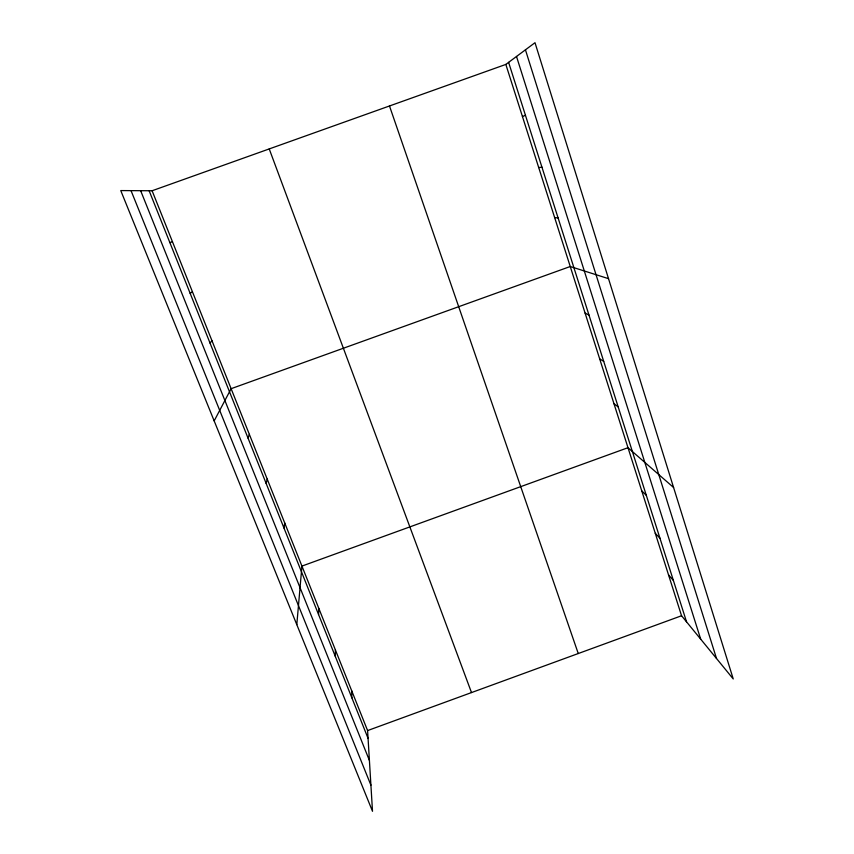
<?xml version="1.0" encoding="UTF-8"?>
<svg xmlns="http://www.w3.org/2000/svg" width="854" height="854" viewBox="0 0 854 854"><rect width="100%" height="100%" fill="white"/><g stroke="black" fill="none" stroke-linecap="round" stroke-linejoin="round"><path stroke-width="1.28" d="M318.574 614.57L318.809 608.358M296.797 624.616L301.942 566.085L627.989 447.699L673.592 487.506M283.976 528.028L284.745 523M266.181 483.503L267.217 479.094M248.023 438.091L249.347 434.334M214.173 420.894L231.124 388.687L570.248 266.512L608.528 278.671M210.041 343.073L211.973 340.725M505.835 64.424L534.999 42.7L733.244 678.962L681.556 615.755L505.835 64.424L152.108 190.752L120.756 190.581L372.504 811.3L367.594 730.576L152.108 190.752M190.164 293.36L192.438 291.758M522.434 116.518L525.445 115.311M367.594 730.576L681.556 615.755M169.861 242.589L172.487 241.778M538.703 167.544L541.938 167.16M554.63 217.535L558.089 217.941M585.097 313.13L588.95 314.998M599.668 358.84L603.714 361.391M613.962 403.686L618.179 406.888M641.76 490.89L646.307 495.32M655.264 533.28L659.971 538.287M668.533 574.891L673.39 580.464M131.036 190.634L370.914 785.178M149.13 190.73L368.074 738.379M140.643 190.688L369.419 760.466M269.223 148.927L471.504 692.573M389.488 105.971L578.254 653.534M508.61 62.353L686.552 621.861M516.51 56.471L700.696 639.166M525.445 49.82L716.517 658.509M351.634 690.587L351.88 697.878M335.376 649.851L335.387 656.609"/></g></svg>
